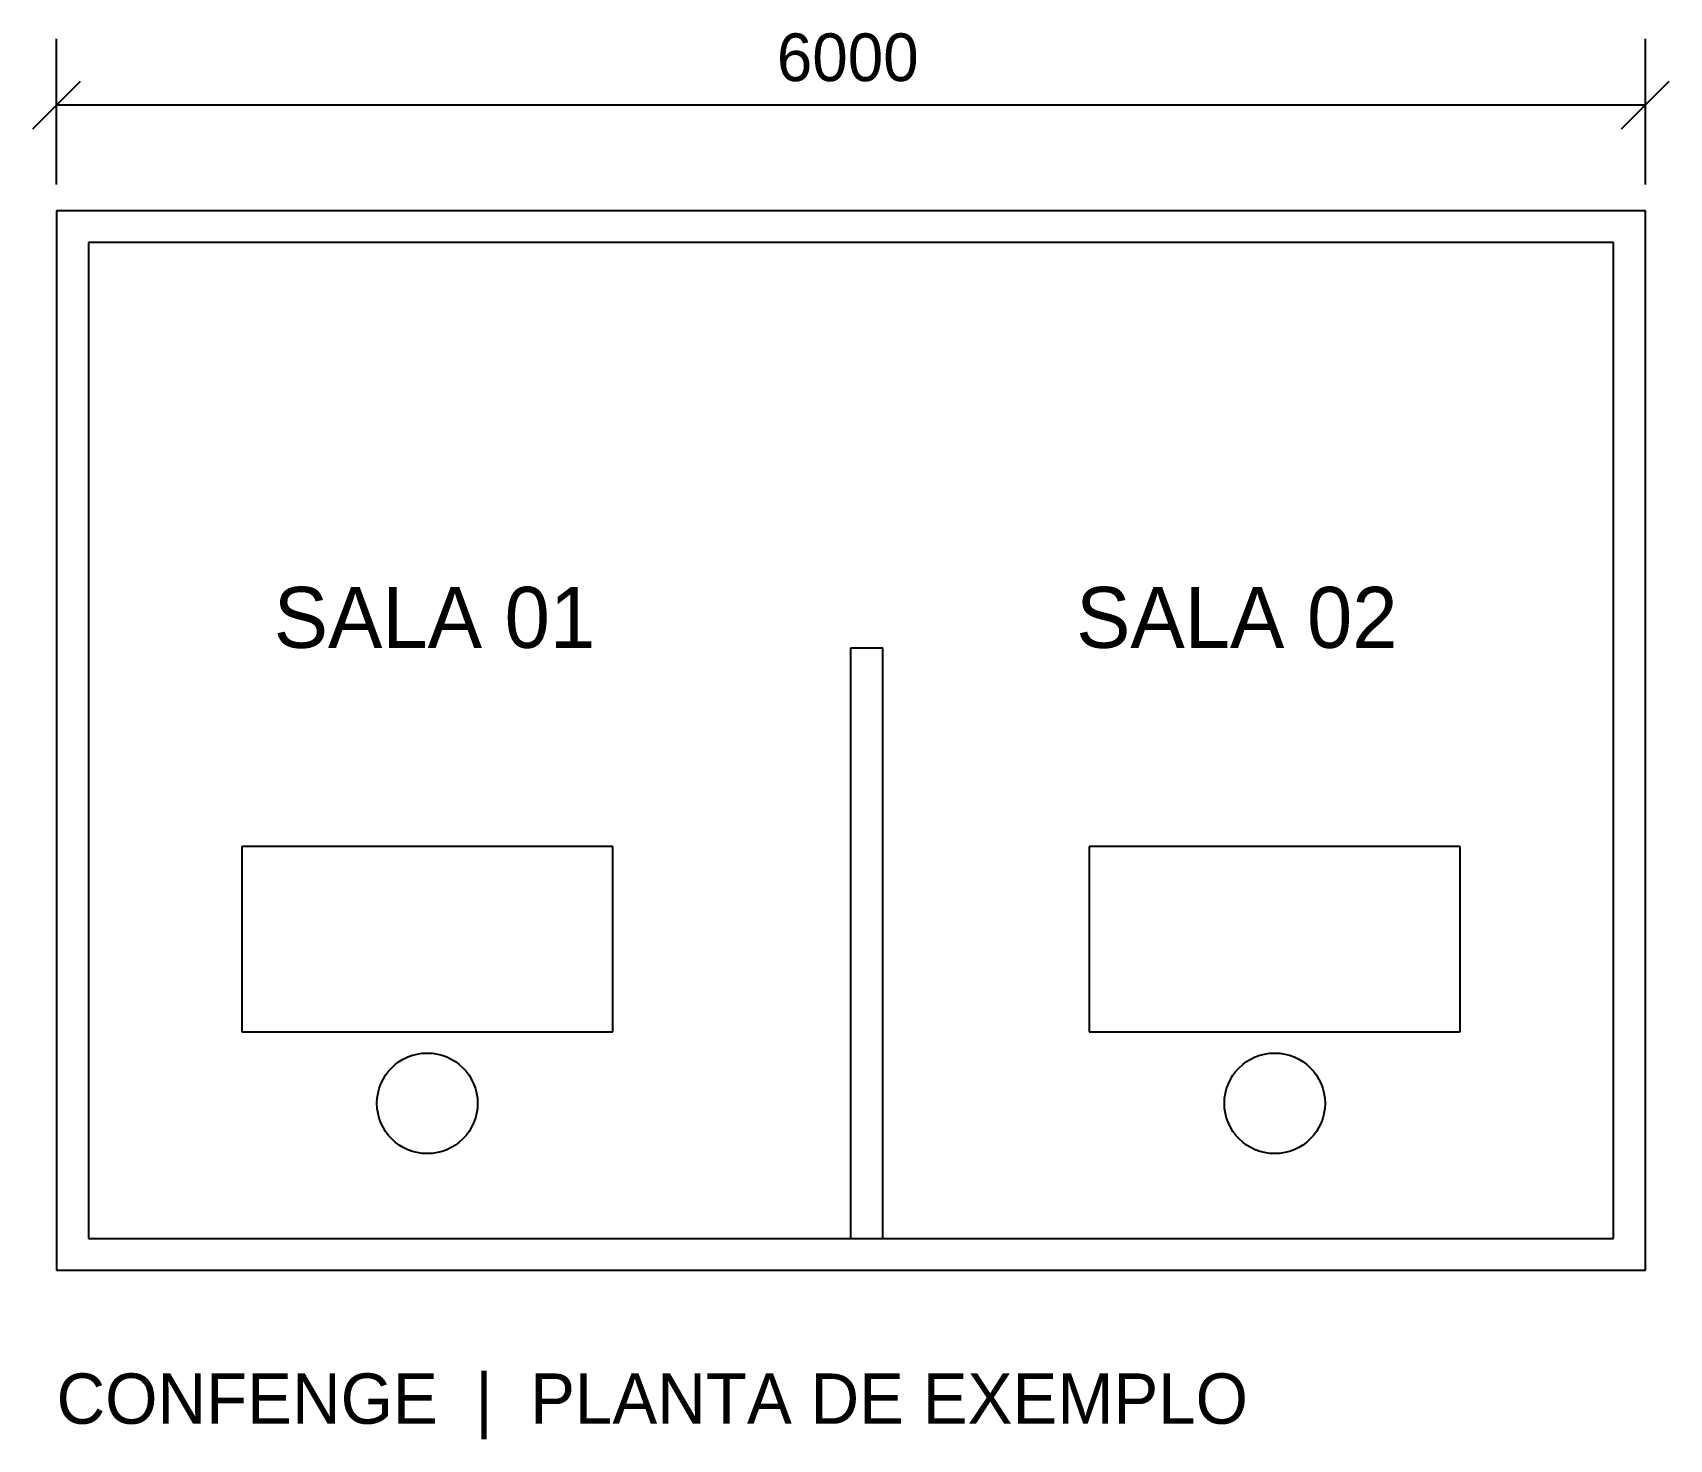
# Model space of a CAD drawing. Header units: millimetres. Extents: x -90 to 6090, y -639 to 4673.
import ezdxf

# ---------------------------------------------------------------- set-up
doc = ezdxf.new("R2010")
doc.units = ezdxf.units.MM
for name, color, linetype in [('COTAS', 4, 'Continuous'), ('EQUIPAMENTOS', 1, 'Continuous'), ('PAREDES', 3, 'Continuous'), ('TEXTOS', 2, 'Continuous')]:
    doc.layers.add(name, color=color, linetype=linetype)

msp = doc.modelspace()

# ---------------------------------------------------------------- linework, layer by layer
at = {"layer": 'COTAS'}
for p, q in [((0, 4100), (0, 4650)), ((6000, 4100), (6000, 4650)), ((-90, 4310), (90, 4490)), ((5910, 4310), (6090, 4490)), ((0, 4400), (6000, 4400))]:
    msp.add_line(p, q, dxfattribs=at)
at = {"layer": 'EQUIPAMENTOS'}
for p, q in [((2100, 1600), (700, 1600)), ((700, 1600), (700, 900)), ((2100, 900), (2100, 1600)), ((5300, 1600), (3900, 1600)), ((3900, 1600), (3900, 900)), ((5300, 900), (5300, 1600)), ((700, 900), (2100, 900)), ((3900, 900), (5300, 900))]:
    msp.add_line(p, q, dxfattribs=at)
for centre in [(1400, 630), (4600, 630)]:
    msp.add_circle(centre, 190, dxfattribs=at)
at = {"layer": 'PAREDES'}
for p, q in [((6000, 4000), (0, 4000)), ((0, 4000), (0, 0)), ((6000, 0), (6000, 4000)), ((5880, 3880), (120, 3880)), ((120, 3880), (120, 120)), ((5880, 120), (5880, 3880)), ((3000, 120), (3000, 2350)), ((3000, 2350), (3120, 2350)), ((3120, 120), (3120, 2350)), ((120, 120), (5880, 120)), ((0, 0), (6000, 0))]:
    msp.add_line(p, q, dxfattribs=at)

# ---------------------------------------------------------------- texts
at = {"layer": 'COTAS'}
msp.add_text('6000', height=180, dxfattribs=at).set_placement((2720, 4490))
at = {"layer": 'TEXTOS'}
for s, height, p in [('SALA 01', 230, (820, 2350)), ('SALA 02', 230, (3850, 2350)), ('CONFENGE  |  PLANTA DE EXEMPLO', 190, (0, -580))]:
    msp.add_text(s, height=height, dxfattribs=at).set_placement(p)

doc.saveas('drawing.dxf')
